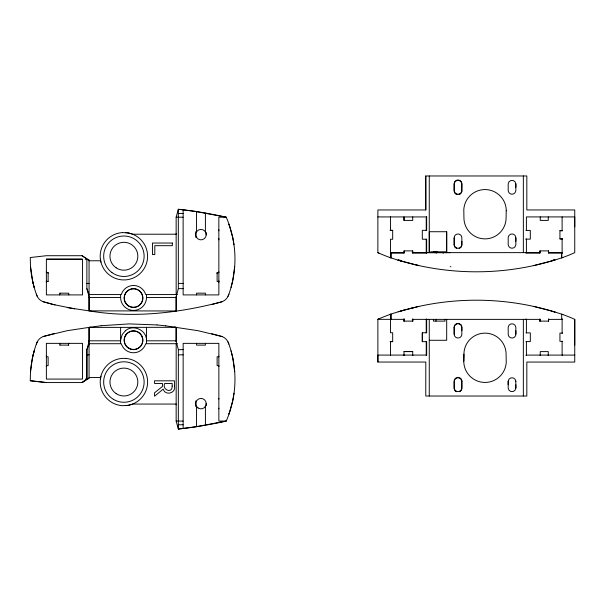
<?xml version="1.0" encoding="UTF-8"?>
<svg xmlns="http://www.w3.org/2000/svg" width="605" height="605" viewBox="0 0 605 605"><rect width="100%" height="100%" fill="white"/><g stroke="black" fill="none" stroke-linecap="round" stroke-linejoin="round"><path stroke-width="0.91" d="M101.194 325.717L89.071 327.403L89.064 378.193L82.091 382.564L46.373 382.564L30.258 380.734L30.5 372.09A104.718 104.718 0 0 1 36.33 344.101L36.897 342.664A10.656 10.656 0 0 1 44.014 336.304L67.284 330.678L90.795 327.131M46.381 282.24L46.381 280.864M46.373 271.827L46.373 272.613L48.12 272.613L48.12 273.241M46.381 356.035L46.381 356.776L48.12 356.776L48.12 365.662L46.381 365.662M46.381 281.635L48.12 281.28M60.001 345.107L59.653 343.36M68.463 345.107L68.811 343.36M74.695 308.86L53.474 304.549L44.014 301.971A10.656 10.656 0 0 1 36.897 295.611L36.33 294.174A104.725 104.725 0 0 1 30.492 266.185L30.258 257.533L46.373 255.711L82.083 255.711L89.056 260.082L89.071 310.864C133.07 318.336 178.362 313.163 221.218 301.971A10.648 10.648 0 0 0 228.327 295.611L228.894 294.174A104.71 104.71 0 0 0 226.24 217.21L195.309 211.41L178.324 209.247L176.146 217.21L176.168 294.567M120.599 343.708L120.607 327.373M146.523 343.708L146.523 327.343M176.146 233.522L176.146 234.218L132.767 234.211L128.321 232.955L122.391 232.577M165.762 325.853L197.956 330.685L221.218 336.304A10.648 10.648 0 0 1 228.327 342.664L228.894 344.101A104.71 104.71 0 0 1 226.247 421.065L195.317 426.858L178.331 429.028L176.153 421.065L176.176 343.708M174.429 327.04L176.153 327.313L176.153 341.515L178.354 349.63L178.331 429.028M67.284 307.59L89.071 310.864L176.153 310.962L176.153 296.76L178.346 288.645L178.324 209.247M183.133 428.453L183.149 343.36L218.866 343.368L218.859 421.065L226.247 421.065A424.718 424.718 0 0 1 179.715 428.9L178.331 429.028M195.77 406.59L195.846 400.858M196.565 343.36L196.565 345.107L205.413 345.107L205.413 343.36M196.549 426.654L196.572 406.439M206.207 405.713L206.207 403.316M218.866 366.411L218.866 365.662L217.119 365.662L217.119 356.776L218.866 356.776L218.866 356.156M218.866 282.278L218.866 280.864M218.859 271.864L218.859 272.613L217.119 272.613L217.119 281.499L218.866 281.635M218.851 239.86L218.851 238.446M378.942 253.132L377.875 252.663L377.875 209.958L425.799 209.958L425.776 175.979L526.826 175.972L526.834 209.95L574.75 209.95L574.75 252.648A142.031 142.031 0 0 1 561.682 257.859L553.197 260.543M390.512 355.082L390.512 355.506L390.512 341.636L392.683 341.659L392.683 332.75L390.505 332.773L390.505 318.926M390.505 216.492L390.512 230.361L392.683 230.339L392.683 239.247L390.505 239.225L390.497 253.079L404.004 253.079L404.019 250.893L412.731 250.893L412.716 253.079L426.654 253.079L426.654 239.225L422.305 239.225L422.305 230.339L426.661 230.339L426.661 216.492M389.832 314.532L390.936 314.131L390.951 319.364L390.936 314.131A268.416 268.416 0 0 1 555.065 312.029L562.786 314.547M389.832 257.473L390.936 257.866L390.951 252.64L390.951 257.866A268.416 268.416 0 0 0 555.072 259.984L551.881 260.475M404.004 253.079L404.14 250.901M412.731 216.93L412.731 220.409L404.011 220.417L404.011 217.278M404.019 355.075L404.019 355.506L404.019 351.588L412.723 351.588L412.723 355.513L412.723 355.075M404.019 220.417L404.019 216.93M426.223 239.225L426.223 252.64L426.654 253.079M426.23 230.339L426.23 216.93L377.883 216.93M429.263 396.025L429.27 319.364M433.407 319.364L433.399 321.104L444.977 321.111L444.977 319.364M435.971 321.104L435.971 319.364M446.694 319.364L446.687 340.275L429.263 340.275M454.181 244.798L454.181 237.833A3.834 3.834 0 0 1 458.015 233.999A3.834 3.834 0 0 1 461.849 237.826L461.849 244.798A3.827 3.827 0 0 1 460.413 247.702M461.849 241.312L461.849 244.798A3.849 3.849 0 0 1 454.173 244.798M463.801 361.185L463.801 362.516A21.258 21.258 0 0 0 485.013 382.443A21.258 21.258 0 0 0 506.234 362.524L506.098 354.22A21.084 21.084 0 0 0 485.013 333.136A21.084 21.084 0 0 0 463.929 354.212L463.801 361.185L463.937 354.212M515.853 381.226A3.849 3.849 0 0 0 508.185 381.226L508.185 388.191A3.849 3.849 0 0 0 515.853 388.191L515.823 380.999M515.853 334.187L515.853 327.214A3.849 3.849 0 0 0 508.192 327.214L508.192 334.179A3.834 3.834 0 0 0 512.027 338.013A3.834 3.834 0 0 0 515.861 334.187L515.853 330.701M515.853 241.312L515.853 237.826A3.834 3.834 0 0 0 512.027 233.991A3.834 3.834 0 0 0 508.192 237.826L508.192 244.798A3.849 3.849 0 0 0 515.853 244.798L515.853 237.826M515.853 187.3L515.853 183.814A3.849 3.849 0 0 0 508.185 183.814L508.185 190.787A3.849 3.849 0 0 0 515.846 190.787L515.853 183.814M523.348 396.033L523.355 319.38M526.403 341.591L526.395 355.09L574.75 355.09M526.403 332.879L526.403 319.38L525.964 318.941M548.614 321.119L539.826 321.119L540.031 319.38L412.171 319.364M539.902 321.119L539.902 318.941L540.031 321.119M540.25 216.915L540.242 220.401L548.259 220.401L548.259 216.923M540.25 355.09L540.25 355.528L540.242 351.611L548.266 351.611L548.259 355.528L548.259 355.09M548.622 321.119L548.614 318.941L548.493 321.119M548.841 252.633L562.113 252.633L562.552 253.071L548.614 253.071L548.493 250.893M548.493 319.38L561.69 319.38L561.682 314.154A142.046 142.046 0 0 1 574.75 319.357L574.75 345.152M574.75 226.86L574.75 216.923L526.395 216.915L526.395 230.422M46.381 366.448L46.381 365.806M178.346 349.675L183.149 349.63M205.39 231.828L205.428 213.119M218.859 408.867L218.859 408.224M218.859 398.453L218.859 399.066M454.196 237.833L454.189 244.715A3.827 3.827 0 0 0 455.058 247.143M195.838 237.417L195.763 231.685M217.119 272.613L217.119 273.725M89.064 378.193L86.878 379.078L82.091 382.564L86.878 379.078L86.878 349.63L89.071 341.515L89.071 327.403L176.153 327.313L176.153 341.515L176.161 340.812L146.523 340.812M89.071 341.515L89.079 340.812L120.599 340.812M461.766 191.24L461.842 183.822A3.827 3.827 0 0 0 460.798 181.213M120.629 340.002L122.202 334.573L125.303 330.829M234.672 266.669L232.766 280.38L231.042 287.435M30.613 370.948L30.537 371.689L32.458 357.895L34.213 350.756L33.018 355.611M234.022 393.182L232.766 400.608L228.977 414.107L229.393 412.814M100.385 379.07L100.944 376.144M561.69 319.38L562.552 318.941M32.458 357.895L32.73 356.768M36.338 344.101L37.238 341.908M227.994 296.367L228.902 294.174M89.071 344.404L86.878 349.63L86.878 379.078L85.282 379.078M125.719 335.276L126.4 334.338A9.234 9.234 0 0 1 142.024 336.645A9.234 9.234 0 0 1 132.737 349.425A9.234 9.234 0 0 1 125.711 335.276L126.4 334.338M526.395 252.633L525.964 253.071L539.902 253.071L539.857 250.893L548.622 250.893L548.614 253.071M525.957 355.528L526.395 355.09M125.303 330.829C132.82 323.962 146.35 329.816 146.493 340.002M554.392 311.946L555.072 312.029L553.197 311.469M378.942 318.865L377.875 319.334L377.883 362.04L425.799 362.047L425.776 396.025L526.826 396.033L526.834 362.062L574.75 362.062L574.75 319.357M398.241 311.809L403.913 310.146M561.69 257.859L561.69 252.633L561.682 257.859L562.786 257.465M533.807 265.565L554.483 260.158M553.651 260.407L554.097 260.271M400.888 311.015L418.819 306.433M43.227 336.546L53.482 333.726M211.758 304.549L222.005 301.729M411.597 308.119L414.327 307.453M53.769 333.665L54.503 333.499M125.394 358.379L122.422 358.379A23.701 23.701 0 0 0 100.196 382.02A23.701 23.701 0 0 0 122.407 405.683L128.328 405.32L132.775 404.064L176.153 404.057L176.153 404.753M101.194 325.717L129.115 323.902L157.066 324.938M418.736 265.55L397.916 260.105L399.913 260.105M559.943 238.892L562.544 238.869L559.935 238.869L559.935 230.679L562.544 230.679L559.935 230.679M539.857 252.633L412.179 252.64M178.324 213.52L183.126 213.52M176.146 217.21L183.126 217.21M390.066 230.361L392.683 230.361M525.957 230.422L530.32 230.422L530.32 239.134L525.957 239.134L526.395 239.134M446.687 231.73L446.687 252.64L446.687 231.73L429.263 231.73L429.27 252.64L429.263 175.979M412.595 250.901L412.716 253.079M425.791 252.64L450.188 252.64M390.505 252.663L404.556 252.64M85.275 259.197L89.056 260.082M46.373 259.197L82.53 259.19L82.537 294.907L46.381 294.907L46.373 259.197L82.091 259.197M553.424 260.067L554.634 260.067M399.95 260.452L400.82 260.452M89.064 260.778L100.68 260.778M86.878 283.412L89.064 283.412M178.346 283.412L183.149 283.412M178.346 288.645L183.149 288.645M59.653 294.907L60.001 293.168M59.797 293.168L68.683 293.168L68.811 294.907M177.416 294.567L145.714 294.567A12.75 12.75 0 0 0 121.295 294.567L89.071 294.567L86.878 288.645L86.87 259.197L82.091 255.711M89.079 297.463L120.599 297.463A12.962 12.962 0 0 0 133.561 310.418A12.962 12.962 0 0 0 146.523 297.463L176.161 297.463L176.153 296.76L176.153 310.962M551.805 311.598L552.978 311.598M403.785 319.364L404.019 321.104L412.731 321.104L412.587 319.364M404.556 319.364L377.875 319.334A159.054 159.054 0 0 1 390.936 314.131M377.883 362.04L377.883 355.075L426.23 355.075L426.669 355.513L426.661 341.666L422.305 341.666L422.305 332.78L426.661 332.78L426.654 318.926L426.215 319.364L426.23 332.78M525.964 332.879L530.32 332.879L530.32 341.591L525.957 341.591M390.074 341.636L392.69 341.636M89.071 343.708L121.302 343.708A12.75 12.75 0 0 0 145.707 343.708L177.416 343.708M59.797 345.107L68.683 345.107M404.019 351.588L412.731 351.588M86.878 354.855L89.064 354.855M178.346 354.855L183.149 354.855M89.064 377.497L100.68 377.497M176.153 421.065L183.133 421.065M178.331 424.755L183.133 424.755M540.031 250.893L539.902 253.071M552.72 260.475L553.378 260.49M157.066 324.938L165.762 325.853M450.944 266.745L450.188 266.661M30.258 380.734L46.373 382.564M533.89 306.463L554.483 311.855M54.102 304.686L55.063 304.897M415.99 264.929L417.715 265.33M211.758 333.726L222.005 336.546M43.227 301.729L53.482 304.549M554.445 311.84L553.651 311.605M400.888 260.989L398.241 260.195M562.544 355.528L562.113 355.09L562.113 341.311L562.544 341.333L559.935 341.333L559.943 333.121L562.552 333.143L562.113 333.143L562.121 319.357M126.218 303.687L125.719 302.999M125.969 303.339L126.4 303.937M36.33 294.174L37.238 296.367M228.002 341.908L228.902 344.101M229.386 225.461L228.97 224.168L232.751 237.667L233.976 244.753M231.042 350.839L232.774 357.895L234.679 371.689L234.392 368.853M461.774 380.772L461.842 388.191A3.827 3.827 0 0 1 460.45 391.125M86.878 288.645L89.071 296.76L89.056 310.66M33.093 282.996L33.366 284.1M30.545 266.669L32.746 281.559M33.88 286.226L34.213 287.519L32.451 280.38M562.113 238.869L562.121 252.656M100.377 259.205L100.937 262.131M205.398 406.439L205.435 425.156M515.853 384.795L515.853 388.191M508.185 381.226L508.185 384.704M460.019 324.03A3.827 3.827 0 0 1 461.842 327.207L461.849 334.179A3.834 3.834 0 0 1 458.015 338.006A3.834 3.834 0 0 1 454.181 334.179L454.189 327.29A3.827 3.827 0 0 1 456.147 323.947M426.23 341.666L426.23 355.075M425.776 175.979L425.791 209.958M218.851 229.771L218.851 230.823M206.192 232.562L206.199 234.959A5.226 5.226 0 0 1 198.092 238.983A5.226 5.226 0 0 1 198.659 229.953A5.226 5.226 0 0 1 206.199 234.959M205.413 294.907L205.413 293.168L196.565 293.168L196.565 294.907M196.542 211.621L196.565 231.828M183.126 209.822L183.149 294.907L218.866 294.907L218.844 217.21L226.24 217.21A424.74 424.74 0 0 0 179.7 209.375M146.516 294.567L146.516 297.463M120.599 294.567L120.599 297.463M48.12 272.613L48.12 281.499M562.113 216.923L562.113 230.702M526.403 239.134L526.403 252.633M523.34 175.972L523.355 252.633M461.849 330.693L461.849 327.207A3.849 3.849 0 0 0 454.173 327.207M454.181 327.207L454.181 334.179M446.142 252.663L446.142 251.793L430.745 251.793L430.745 252.663M443.208 252.64L443.208 253.261M437.029 251.793L437.029 252.663M436.243 252.64L436.243 253.261M435.955 251.793L435.955 252.663M435.025 251.793L435.025 252.663M434.307 251.793L434.307 252.663M433.974 251.793L433.974 252.663M433.853 251.793L433.853 252.663M422.305 332.78L422.305 341.666M390.936 257.866A159.077 159.077 0 0 1 377.868 252.663M461.827 191.029A3.827 3.827 0 0 1 460.957 193.222M460.624 193.57A3.827 3.827 0 0 1 460.254 193.872M460.057 194.008A3.827 3.827 0 0 1 458.961 194.485M457.062 194.485A3.827 3.827 0 0 1 455.966 194.008M455.769 193.872A3.827 3.827 0 0 1 455.225 193.403M455.066 193.222A3.827 3.827 0 0 1 454.181 190.787L454.173 183.822A3.849 3.849 0 0 1 461.842 183.822L461.842 190.787A3.849 3.849 0 0 1 454.173 190.787L454.189 183.822A3.827 3.827 0 0 1 455.966 180.6M460.019 247.974A3.827 3.827 0 0 1 459.157 248.368M456.805 248.345A3.827 3.827 0 0 1 455.943 247.929M455.746 247.793A3.827 3.827 0 0 1 455.217 247.316M456.389 180.373A3.827 3.827 0 0 1 459.422 180.275M460.057 180.6A3.827 3.827 0 0 1 460.624 181.039M454.559 379.592A3.827 3.827 0 0 0 454.189 381.218L454.181 388.183A3.827 3.827 0 0 0 455.073 390.618M454.665 379.38A3.827 3.827 0 0 1 456.178 377.875M457.062 377.52A3.827 3.827 0 0 1 458.968 377.52M459.853 377.875A3.827 3.827 0 0 1 461.834 380.976M460.065 391.405A3.827 3.827 0 0 1 459.422 391.73M456.616 391.73A3.827 3.827 0 0 1 455.777 391.269M455.588 391.125A3.827 3.827 0 0 1 455.232 390.792M456.578 323.743A3.827 3.827 0 0 1 459.603 323.804M125.394 358.372A23.701 23.701 0 0 1 147.605 382.035A23.701 23.701 0 0 1 125.379 405.683M125.371 232.592A23.701 23.701 0 0 1 147.597 256.24A23.701 23.701 0 0 1 125.394 279.903L122.414 279.896A23.701 23.701 0 0 1 100.188 256.255A23.701 23.701 0 0 1 122.407 232.592M46.381 343.36L46.381 379.078L82.53 379.078L82.537 343.36L46.381 343.36M404.004 318.926L404.004 321.104L404.004 318.926M461.842 381.218L461.842 388.191A3.849 3.849 0 0 1 454.181 388.183L454.181 381.218A3.849 3.849 0 0 1 461.842 381.218M506.226 210.82L506.098 217.792A21.084 21.084 0 0 1 485.013 238.877A21.084 21.084 0 0 1 463.929 217.792L463.801 209.489A21.258 21.258 0 0 1 485.013 189.569A21.258 21.258 0 0 1 506.226 209.481L506.226 210.82M174.437 385.945C176.357 393.212 165.248 396.162 163.206 389.136L154.555 396.207L154.555 392.781L162.458 386.474L162.458 383.457L154.555 383.457L154.555 380.817L174.437 380.817L174.437 385.945M172.168 386.073C172.607 393.991 161.686 389.998 164.666 383.457L172.168 383.457L172.168 386.073M124.789 294.567L124.562 295.142A9.408 9.408 0 0 0 133.516 307.461A9.408 9.408 0 0 0 142.462 295.142L142.228 294.567A9.377 9.377 0 0 0 124.781 294.567M142.462 343.133L142.228 343.708A9.377 9.377 0 0 1 124.781 343.708L124.562 343.133A9.408 9.408 0 0 1 133.516 330.814A9.408 9.408 0 0 1 142.462 343.133M172.334 243.036L152.452 243.036L152.452 254.561L154.804 254.561L154.804 245.683L172.334 245.683L172.334 243.036M412.723 321.104L412.716 318.926L412.716 321.104M198.092 407.997A5.226 5.226 0 0 0 206.199 403.974A5.226 5.226 0 0 0 198.659 398.96A5.226 5.226 0 0 0 198.092 407.997M113.619 399.459A20.222 20.222 0 0 0 144.126 382.231A20.222 20.222 0 0 0 113.952 364.422A20.222 20.222 0 0 0 113.619 399.459M116.183 393.651A13.938 13.938 0 0 0 137.804 382.912A13.938 13.938 0 0 0 117.695 369.557A13.938 13.938 0 0 0 116.183 393.651M128.396 305.744A9.234 9.234 0 0 0 142.727 298.628A9.234 9.234 0 0 0 129.402 289.78A9.234 9.234 0 0 0 128.396 305.744M111.902 272.522A20.222 20.222 0 0 0 143.998 258.479A20.222 20.222 0 0 0 115.789 237.704A20.222 20.222 0 0 0 111.902 272.522M116.175 267.849A13.938 13.938 0 0 0 137.804 257.11A13.938 13.938 0 0 0 117.695 243.754A13.938 13.938 0 0 0 116.175 267.849"/></g></svg>
